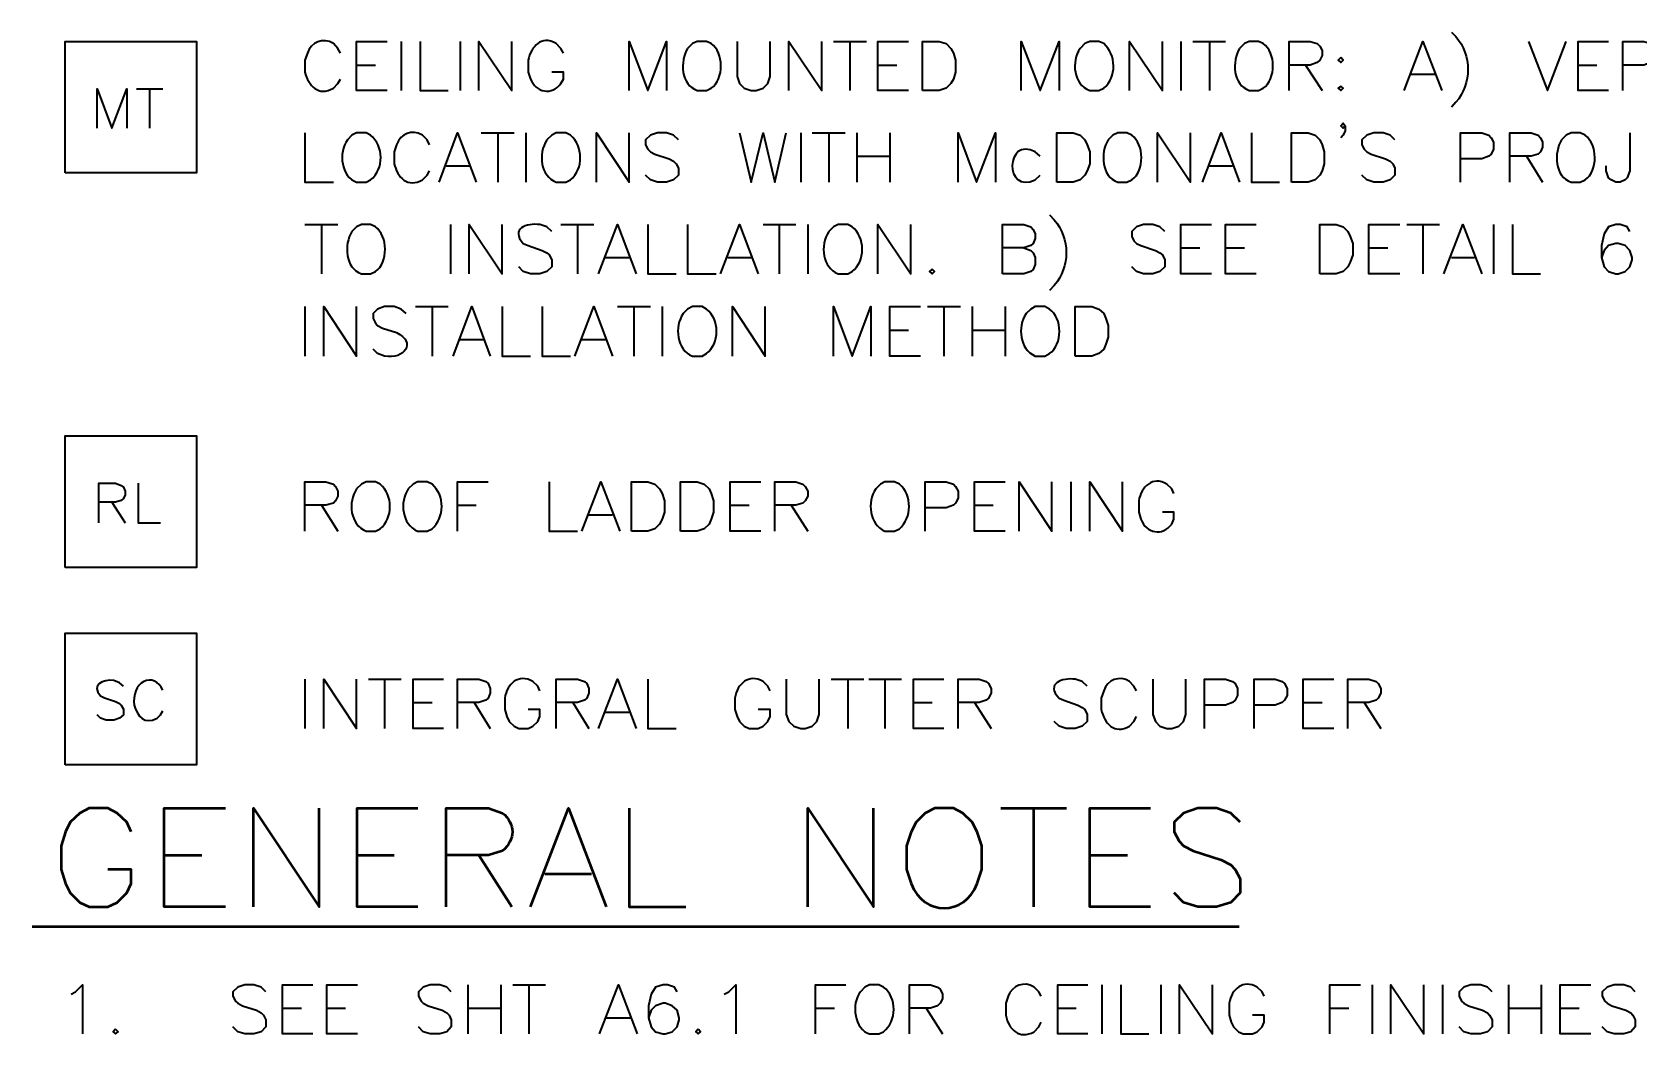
# Model space of a CAD drawing. Header units: inches. Extents: x 5 to 516, y -193 to 129.
# Drawn here: x 458.85 to 475.13, y 37.62 to 47.83 of the extents above; entities that cross this region are included whole.
import ezdxf

# ---------------------------------------------------------------- set-up
doc = ezdxf.new("R2010")
doc.units = ezdxf.units.IN
doc.header["$MEASUREMENT"] = 0
doc.layers.add('PDF9_Geometry', color=7, linetype='Continuous')

msp = doc.modelspace()

# ---------------------------------------------------------------- linework, layer by layer
at = {"layer": 'PDF9_Geometry', "lineweight": 35}
for points in [[(459.1783978, 46.4050026), (459.1783978, 47.7383359), (460.5117311, 47.7383359), (460.5117311, 46.4050026)], [(467.8717341, 47.2405603), (467.8717341, 47.738338), (468.040623, 47.738338), (468.1117341, 47.7161158), (468.1561785, 47.6672269), (468.1828452, 47.618338), (468.2050674, 47.5472269), (468.2050674, 47.4272269), (468.1828452, 47.3561158), (468.1561785, 47.3116714), (468.1117341, 47.2627825), (468.040623, 47.2405603)], [(472.1117331, 47.5738936), (472.0850665, 47.5472269), (472.1117331, 47.5250047), (472.1339554, 47.5472269)], [(472.1117331, 47.2850029), (472.0850665, 47.2627807), (472.1117331, 47.2405585), (472.1339554, 47.2627807)], [(469.2317329, 46.3116686), (469.2317329, 46.8094463), (469.3961774, 46.8094463), (469.4672885, 46.7872241), (469.5161774, 46.7383352), (469.5383996, 46.6894463), (469.5650662, 46.6183352), (469.5650662, 46.4983352), (469.5383996, 46.4272241), (469.5161774, 46.3827797), (469.4672885, 46.3338908), (469.3961774, 46.3116686)], [(471.6095088, 46.3116686), (471.6095088, 46.8094463), (471.7783976, 46.8094463), (471.8495088, 46.7872241), (471.8983976, 46.7383352), (471.9206199, 46.6894463), (471.9428421, 46.6183352), (471.9428421, 46.4983352), (471.9206199, 46.4272241), (471.8983976, 46.3827797), (471.8495088, 46.3338908), (471.7783976, 46.3116686)], [(471.8983995, 45.3827768), (471.8983995, 45.8805546), (472.0628439, 45.8805546), (472.133955, 45.8583324), (472.1828439, 45.8094435), (472.2050661, 45.7605546), (472.2317328, 45.6894435), (472.2317328, 45.5738879), (472.2050661, 45.4983324), (472.1828439, 45.4538879), (472.133955, 45.404999), (472.0628439, 45.3827768)], [(467.9695101, 45.4272285), (467.9428435, 45.4050063), (467.9695101, 45.3827841), (467.9917324, 45.4050063)], [(469.4183988, 44.5472282), (469.4183988, 45.0494504), (469.5872877, 45.0494504), (469.6583988, 45.0227837), (469.7072876, 44.9783393), (469.7295099, 44.9294504), (469.7517321, 44.8583393), (469.7517321, 44.7383393), (469.7295099, 44.6672282), (469.7072876, 44.6183393), (469.6583988, 44.5738949), (469.5872877, 44.5472282)], [(459.1783978, 42.4050028), (459.1783978, 43.7383361), (460.5117311, 43.7383361), (460.5117311, 42.4050028)], [(464.9206212, 42.7738903), (464.9206212, 43.271668), (465.0850656, 43.271668), (465.1561767, 43.2494458), (465.2050656, 43.2005569), (465.2317322, 43.1561125), (465.2539545, 43.0805569), (465.2539545, 42.9650014), (465.2317322, 42.8938902), (465.2050656, 42.8450014), (465.1561767, 42.7961125), (465.0850656, 42.7738903)], [(465.418399, 42.7738903), (465.418399, 43.271668), (465.5872879, 43.271668), (465.658399, 43.2494458), (465.7072879, 43.2005569), (465.7295101, 43.1561125), (465.7517323, 43.0805569), (465.7517323, 42.9650014), (465.7295101, 42.8938902), (465.7072879, 42.8450014), (465.658399, 42.7961125), (465.5872879, 42.7738903)], [(459.1783978, 40.4050029), (459.1783978, 41.7383362), (460.5117311, 41.7383362), (460.5117311, 40.4050029)], [(459.6895107, 37.7250036), (459.6672885, 37.698337), (459.6895107, 37.6761147), (459.7161774, 37.698337)], [(465.5961763, 37.7250036), (465.5739541, 37.698337), (465.5961763, 37.6761147), (465.6183985, 37.698337)]]:
    msp.add_lwpolyline(points, close=True, dxfattribs=at)
for points in [[(462.4450661, 47.2405603), (462.133955, 47.2405603), (462.133955, 47.738338), (462.4450661, 47.738338)], [(462.5872879, 47.7383359), (462.5872879, 47.2405581)], [(462.7784003, 47.7383359), (462.7784003, 47.2405581), (463.0628447, 47.2405581)], [(463.1828441, 47.7383359), (463.1828441, 47.2405581)], [(463.3739542, 47.2405603), (463.3739542, 47.738338), (463.7072875, 47.2405603), (463.7072875, 47.738338)], [(464.8983998, 47.2405603), (464.8983998, 47.738338), (465.0850665, 47.2405603), (465.2761776, 47.738338), (465.2761776, 47.2405603)], [(465.72951, 47.7161137), (465.6806211, 47.7383359), (465.5872878, 47.7383359), (465.5383989, 47.7161137), (465.48951, 47.6672248)], [(465.9917338, 47.7383359), (465.9917338, 47.3827803), (466.0139561, 47.3116692), (466.0628449, 47.2627803), (466.133956, 47.2405581), (466.1828449, 47.2405581), (466.253956, 47.2627803), (466.3028449, 47.3116692), (466.3250671, 47.3827803), (466.3250671, 47.7383359)], [(466.5161773, 47.2405603), (466.5161773, 47.738338), (466.8495106, 47.2405603), (466.8495106, 47.738338)], [(466.9695102, 47.7383359), (467.3028435, 47.7383359)], [(467.1339547, 47.7383359), (467.1339547, 47.2405581)], [(467.72951, 47.2405603), (467.4183989, 47.2405603), (467.4183989, 47.738338), (467.72951, 47.738338)], [(468.871734, 47.2405603), (468.871734, 47.738338), (469.0628451, 47.2405603), (469.2539562, 47.738338), (469.2539562, 47.2405603)], [(469.7072885, 47.7161137), (469.6583996, 47.7383359), (469.5650662, 47.7383359), (469.5161774, 47.7161137), (469.4672885, 47.6672248)], [(469.96951, 47.2405603), (469.96951, 47.738338), (470.3028434, 47.2405603), (470.3028434, 47.738338)], [(470.4895092, 47.7383359), (470.4895092, 47.2405581)], [(470.6095088, 47.7383359), (470.9428421, 47.7383359)], [(470.7783999, 47.7383359), (470.7783999, 47.2405581)], [(471.3250659, 47.7161137), (471.276177, 47.7383359), (471.1828437, 47.7383359), (471.1339548, 47.7161137), (471.0850659, 47.6672248)], [(471.5872875, 47.2405603), (471.5872875, 47.738338), (471.8006208, 47.738338), (471.8717319, 47.7161158), (471.8983985, 47.6894492), (471.9206208, 47.6450047), (471.9206208, 47.5961158), (471.8983985, 47.5472269), (471.8717319, 47.5250047), (471.8006208, 47.4983381), (471.5872875, 47.4983381)], [(472.7517319, 47.2405603), (472.942843, 47.738338), (473.1339541, 47.2405603)], [(473.2317327, 47.8316699), (473.2761772, 47.7872255)], [(474.0139547, 47.7383359), (474.2050658, 47.2405581), (474.3961769, 47.7383359)], [(474.8228435, 47.2405603), (474.5161768, 47.2405603), (474.5161768, 47.738338), (474.8228435, 47.738338)], [(474.9695098, 47.2405603), (474.9695098, 47.738338), (475.1828431, 47.738338), (475.2539542, 47.7161158), (475.2761764, 47.6894492), (475.3028431, 47.6450047), (475.3028431, 47.5961158), (475.2761764, 47.5472269), (475.2539542, 47.5250047), (475.1828431, 47.4983381), (474.9695098, 47.4983381)], [(461.6361772, 47.6183362), (461.6095105, 47.5472251), (461.6095105, 47.4272251)], [(461.9695105, 47.6183362), (461.9428438, 47.6672251), (461.8983994, 47.716114)], [(464.2317332, 47.6183362), (464.2050665, 47.6672251), (464.1561777, 47.716114)], [(462.133955, 47.4983366), (462.3250661, 47.4983366)], [(463.8717332, 47.5472251), (463.8717332, 47.4272251), (463.8983999, 47.356114)], [(464.2050665, 47.3116696), (464.2317332, 47.356114), (464.2317332, 47.4272251), (464.1117332, 47.4272251)], [(467.4183989, 47.4983366), (467.60951, 47.4983366)], [(471.751732, 47.4983366), (471.9206209, 47.2405588)], [(472.8228424, 47.4050026), (473.0628424, 47.4050026)], [(474.5161768, 47.4983366), (474.7072879, 47.4983366)], [(459.5028426, 46.8583356), (459.5028426, 47.2583355), (459.6539537, 46.8583356), (459.8050648, 47.2583355), (459.8050648, 46.8583356)], [(459.9028444, 47.2583373), (460.169511, 47.2583373)], [(460.0361768, 47.2583373), (460.0361768, 46.8583374)], [(461.8983994, 47.2627807), (461.9428438, 47.3116696), (461.9695105, 47.356114)], [(465.5872878, 47.2405581), (465.6806211, 47.2405581), (465.72951, 47.2627803)], [(469.5650662, 47.2405581), (469.6583996, 47.2405581), (469.7072885, 47.2627803)], [(471.1828437, 47.2405581), (471.276177, 47.2405581), (471.3250659, 47.2627803)], [(473.2761772, 47.1205589), (473.2317327, 47.07167)], [(472.1561758, 46.8805614), (472.1339535, 46.8583392), (472.1117313, 46.8805614), (472.1339535, 46.9072281), (472.1561758, 46.8805614), (472.1561758, 46.8316725), (472.1339535, 46.7872281), (472.1117313, 46.7605614)], [(461.6095093, 46.8094441), (461.6095093, 46.3116664), (461.8983982, 46.3116664)], [(462.2761772, 46.7872219), (462.2317328, 46.8094441), (462.133955, 46.8094441), (462.0850661, 46.7872219), (462.0406217, 46.738333)], [(462.8717344, 46.6894445), (462.8495121, 46.7383334), (462.8006233, 46.7872223)], [(462.9695104, 46.3116686), (463.1561771, 46.8094463), (463.3472882, 46.3116686)], [(463.3961755, 46.8094441), (463.7295088, 46.8094441)], [(463.5650666, 46.8094441), (463.5650666, 46.3116664)], [(463.8495107, 46.8094441), (463.8495107, 46.3116664)], [(464.3028429, 46.7872219), (464.253954, 46.8094441), (464.1561762, 46.8094441), (464.1117318, 46.7872219), (464.0628429, 46.738333)], [(464.5650665, 46.3116686), (464.5650665, 46.8094463), (464.8983998, 46.3116686), (464.8983998, 46.8094463)], [(465.3961754, 46.7383359), (465.3472865, 46.7872248), (465.2761754, 46.809447), (465.1828421, 46.809447), (465.111731, 46.7872248), (465.0628421, 46.7383359), (465.0628421, 46.689447), (465.0850643, 46.6450026), (465.111731, 46.6183359), (465.1561754, 46.5961137), (465.3028421, 46.5472248), (465.3472865, 46.5250026), (465.3739532, 46.4983359), (465.3961754, 46.4538915), (465.3961754, 46.3827804), (465.3472865, 46.3338915), (465.2761754, 46.3116693), (465.1828421, 46.3116693), (465.111731, 46.3338915), (465.0628421, 46.3827804)], [(466.0139551, 46.8094441), (466.1339551, 46.3116664), (466.2539551, 46.8094441), (466.3739551, 46.3116664), (466.4895107, 46.8094441)], [(466.6361769, 46.8094441), (466.6361769, 46.3116664)], [(466.7517323, 46.8094441), (467.0850656, 46.8094441)], [(466.920621, 46.8094441), (466.920621, 46.3116664)], [(467.2050675, 46.8094441), (467.2050675, 46.3116664)], [(467.5384008, 46.8094441), (467.5384008, 46.3116664)], [(468.231733, 46.3116686), (468.231733, 46.8094463), (468.4183996, 46.3116686), (468.6095107, 46.8094463), (468.6095107, 46.3116686)], [(469.9917326, 46.7872219), (469.9428437, 46.8094441), (469.8495104, 46.8094441), (469.8006215, 46.7872219), (469.7517326, 46.738333)], [(470.2539542, 46.3116686), (470.2539542, 46.8094463), (470.5872875, 46.3116686), (470.5872875, 46.8094463)], [(470.7072871, 46.3116686), (470.8983982, 46.8094463), (471.0850649, 46.3116686)], [(471.2050672, 46.8094441), (471.2050672, 46.3116664), (471.4895117, 46.3116664)], [(472.6584001, 46.7383359), (472.6095112, 46.7872248), (472.5384001, 46.809447), (472.4450668, 46.809447), (472.3739557, 46.7872248), (472.3250668, 46.7383359), (472.3250668, 46.689447), (472.347289, 46.6450026), (472.3739557, 46.6183359), (472.4184001, 46.5961137), (472.5650668, 46.5472248), (472.6095112, 46.5250026), (472.6361779, 46.4983359), (472.6584001, 46.4538915), (472.6584001, 46.3827804), (472.6095112, 46.3338915), (472.5384001, 46.3116693), (472.4450668, 46.3116693), (472.3739557, 46.3338915), (472.3250668, 46.3827804)], [(473.3250668, 46.3116686), (473.3250668, 46.8094463), (473.5384001, 46.8094463), (473.6095112, 46.7872241), (473.6361779, 46.7605574), (473.6584001, 46.716113), (473.6584001, 46.6450019), (473.6361779, 46.596113), (473.6095112, 46.5738908), (473.5384001, 46.5472241), (473.3250668, 46.5472241)], [(473.8228423, 46.3116686), (473.8228423, 46.8094463), (474.0406201, 46.8094463), (474.1117312, 46.7872241), (474.1339534, 46.7605574), (474.1561757, 46.716113), (474.1561757, 46.6672241), (474.1339534, 46.6183352), (474.1117312, 46.596113), (474.0406201, 46.5738908), (473.8228423, 46.5738908)], [(474.5872886, 46.7872219), (474.5383997, 46.8094441), (474.4450663, 46.8094441), (474.3961775, 46.7872219), (474.3472886, 46.738333)], [(475.0406202, 46.8094441), (475.0406202, 46.4272219), (475.0139536, 46.3561108), (474.9917313, 46.3338886), (474.9428425, 46.3116664), (474.898398, 46.3116664), (474.8495091, 46.3338886), (474.8228425, 46.3561108), (474.8006202, 46.4272219), (474.8006202, 46.4761108)], [(462.5384011, 46.6894445), (462.5161788, 46.6183334), (462.5161788, 46.4983334)], [(469.0628419, 46.5738937), (469.013953, 46.6183381)], [(462.8006233, 46.333889), (462.8495121, 46.3827779), (462.8717344, 46.4272223)], [(463.0406209, 46.4761108), (463.2761764, 46.4761108)], [(467.2050675, 46.5738937), (467.5384008, 46.5738937)], [(470.7783999, 46.4761108), (471.0139554, 46.4761108)], [(473.9917334, 46.5738937), (474.1561778, 46.3116715)], [(462.133955, 46.3116664), (462.2317328, 46.3116664), (462.2761772, 46.3338886)], [(464.1561762, 46.3116664), (464.253954, 46.3116664), (464.3028429, 46.3338886)], [(469.013953, 46.3338937), (469.0628419, 46.3827826)], [(469.8495104, 46.3116664), (469.9428437, 46.3116664), (469.9917326, 46.3338886)], [(474.4450663, 46.3116664), (474.5383997, 46.3116664), (474.5872886, 46.3338886)], [(461.6095093, 45.8805615), (461.9428426, 45.8805615)], [(461.7784004, 45.8805615), (461.7784004, 45.3827837)], [(462.3250664, 45.8583392), (462.2761775, 45.8805615), (462.1828442, 45.8805615), (462.1339553, 45.8583392), (462.0850664, 45.8094503)], [(463.0850658, 45.8805615), (463.0850658, 45.3827837)], [(463.2761759, 45.3827768), (463.2761759, 45.8805546), (463.6095092, 45.3827768), (463.6095092, 45.8805546)], [(464.1117336, 45.8094442), (464.0628447, 45.8583331), (463.9917336, 45.8805553)], [(464.2050676, 45.8805615), (464.5384009, 45.8805615)], [(464.3739542, 45.8805615), (464.3739542, 45.3827837)], [(464.5872878, 45.3827768), (464.7783989, 45.8805546), (464.96951, 45.3827768)], [(465.0850657, 45.8805615), (465.0850657, 45.3827837), (465.3739546, 45.3827837)], [(465.4895095, 45.8805615), (465.4895095, 45.3827837), (465.7783983, 45.3827837)], [(465.8228428, 45.3827768), (466.0139539, 45.8805546), (466.205065, 45.3827768)], [(466.2539544, 45.8805615), (466.5872877, 45.8805615)], [(466.4183989, 45.8805615), (466.4183989, 45.3827837)], [(466.7072874, 45.8805615), (466.7072874, 45.3827837)], [(467.1561773, 45.8583392), (467.1117329, 45.8805615), (467.0139551, 45.8805615), (466.9695107, 45.8583392), (466.9206218, 45.8094503)], [(467.4183989, 45.3827768), (467.4183989, 45.8805546), (467.7517322, 45.3827768), (467.7517322, 45.8805546)], [(468.6806217, 45.3827768), (468.6806217, 45.8805546), (468.8983994, 45.8805546), (468.9695105, 45.8583324), (468.9917328, 45.8316657), (469.013955, 45.7872213), (469.013955, 45.7383324), (468.9917328, 45.6894435), (468.9695105, 45.6672213), (468.8983994, 45.644999), (468.6806217, 45.644999)], [(470.3250669, 45.8094442), (470.276178, 45.8583331), (470.2050669, 45.8805553), (470.1117336, 45.8805553), (470.0406225, 45.8583331), (469.9917336, 45.8094442), (469.9917336, 45.7605553), (470.0139558, 45.7161109), (470.0406225, 45.6894442), (470.0850669, 45.667222), (470.2317336, 45.6183331), (470.276178, 45.5961109), (470.3028447, 45.5738887), (470.3250669, 45.5249998), (470.3250669, 45.4538887), (470.276178, 45.4049998), (470.2050669, 45.3827776), (470.1117336, 45.3827776), (470.0406225, 45.4049998), (469.9917336, 45.4538887)], [(470.8006203, 45.3827768), (470.4895092, 45.3827768), (470.4895092, 45.8805546), (470.8006203, 45.8805546)], [(471.2539532, 45.3827768), (470.9428421, 45.3827768), (470.9428421, 45.8805546), (471.2539532, 45.8805546)], [(472.7072861, 45.3827768), (472.396175, 45.3827768), (472.396175, 45.8805546), (472.7072861, 45.8805546)], [(472.7783998, 45.8805615), (473.1117331, 45.8805615)], [(472.942842, 45.8805615), (472.942842, 45.3827837)], [(473.1561757, 45.3827768), (473.3472868, 45.8805546), (473.5383979, 45.3827768)], [(473.6584001, 45.8805615), (473.6584001, 45.3827837)], [(473.8495102, 45.8805615), (473.8495102, 45.3827837), (474.1339546, 45.3827837)], [(475.0406202, 45.8094442), (475.0139536, 45.8583331), (474.9428425, 45.8805553), (474.898398, 45.8805553), (474.8228425, 45.8583331), (474.778398, 45.787222), (474.7517314, 45.667222), (474.7517314, 45.547222), (474.778398, 45.4538887), (474.8228425, 45.4049998), (474.898398, 45.3827776), (474.9206202, 45.3827776), (474.9917313, 45.4049998), (475.0406202, 45.4538887), (475.0628425, 45.5249998), (475.0628425, 45.547222), (475.0406202, 45.6183331), (474.9917313, 45.667222), (474.9206202, 45.6894442), (474.898398, 45.6894442), (474.8228425, 45.667222), (474.778398, 45.6183331), (474.7517314, 45.547222)], [(463.8228447, 45.6894442), (463.8717336, 45.667222), (464.0139558, 45.6183331), (464.0628447, 45.5961109), (464.0850669, 45.5738887), (464.1117336, 45.5249998), (464.1117336, 45.4538887), (464.0628447, 45.4049998), (463.9917336, 45.3827776), (463.8984003, 45.3827776), (463.8228447, 45.4049998), (463.7784003, 45.4538887)], [(468.8983996, 45.6450019), (468.9695107, 45.6183353), (468.9917329, 45.596113), (469.0139552, 45.5472242), (469.0139552, 45.4761131), (468.9917329, 45.4272242), (468.9695107, 45.4050019), (468.8983996, 45.3827797), (468.6806219, 45.3827797)], [(470.4895092, 45.6450019), (470.6806203, 45.6450019)], [(470.9428421, 45.6450019), (471.1339532, 45.6450019)], [(472.396175, 45.6450019), (472.5872861, 45.6450019)], [(464.6584006, 45.5472281), (464.8984006, 45.5472281)], [(465.8983998, 45.5472281), (466.1339553, 45.5472281)], [(473.2317327, 45.5472281), (473.4672883, 45.5472281)], [(462.1828442, 45.3827837), (462.2761775, 45.3827837), (462.3250664, 45.4050059)], [(467.0139551, 45.3827837), (467.1117329, 45.3827837), (467.1561773, 45.4050059)], [(461.6095093, 45.0494435), (461.6095093, 44.5472213)], [(461.8006217, 44.5472282), (461.8006217, 45.0494504), (462.133955, 44.5472282), (462.133955, 45.0494504)], [(462.6361771, 44.9783353), (462.5872882, 45.0227797), (462.5161771, 45.0494464), (462.4183993, 45.0494464), (462.3472882, 45.0227797), (462.3028438, 44.9783353), (462.3028438, 44.9294464), (462.325066, 44.8805575), (462.3472882, 44.8583353), (462.3961771, 44.8316686), (462.5383993, 44.7872242)], [(462.7295089, 45.0494435), (463.0628422, 45.0494435)], [(462.8983999, 45.0494435), (462.8983999, 44.5472213)], [(463.1117336, 44.5472282), (463.3028447, 45.0494504), (463.4895114, 44.5472282)], [(463.6095092, 45.0494435), (463.6095092, 44.5472213), (463.8983981, 44.5472213)], [(464.0139553, 45.0494435), (464.0139553, 44.5472213), (464.3028441, 44.5472213)], [(464.3472886, 44.5472282), (464.5383997, 45.0494504), (464.7295108, 44.5472282)], [(464.7784002, 45.0494435), (465.1117335, 45.0494435)], [(464.9428425, 45.0494435), (464.9428425, 44.5472213)], [(465.2317332, 45.0494435), (465.2317332, 44.5472213)], [(465.6806231, 45.0227768), (465.6361787, 45.0494435), (465.5384009, 45.0494435), (465.489512, 45.0227768), (465.4450676, 44.9783324)], [(465.9428424, 44.5472282), (465.9428424, 45.0494504), (466.2761757, 44.5472282), (466.2761757, 45.0494504)], [(466.9695102, 44.5472282), (466.9695102, 45.0494504), (467.1561769, 44.5472282), (467.347288, 45.0494504), (467.347288, 44.5472282)], [(467.8495119, 44.5472282), (467.5384008, 44.5472282), (467.5384008, 45.0494504), (467.8495119, 45.0494504)], [(467.920621, 45.0494435), (468.2539543, 45.0494435)], [(468.0850655, 45.0494435), (468.0850655, 44.5472213)], [(468.3739539, 45.0494435), (468.3739539, 44.5472213)], [(468.7072872, 45.0494435), (468.7072872, 44.5472213)], [(469.1561772, 45.0227768), (469.1117328, 45.0494435), (469.013955, 45.0494435), (468.9695105, 45.0227768), (468.9206217, 44.9783324)], [(467.5384008, 44.8094443), (467.7295119, 44.8094443)], [(468.3739539, 44.8094443), (468.7072872, 44.8094443)], [(463.1828441, 44.7161102), (463.4183996, 44.7161102)], [(464.418399, 44.7161102), (464.658399, 44.7161102)], [(462.4183993, 44.5472242), (462.3472882, 44.5738909), (462.3028438, 44.6183353)], [(465.5384009, 44.5472213), (465.6361787, 44.5472213), (465.6806231, 44.573888)], [(469.013955, 44.5472213), (469.1117328, 44.5472213), (469.1561772, 44.573888)], [(459.5206196, 42.8583358), (459.5206196, 43.2583358), (459.6895085, 43.2583358), (459.7472863, 43.2361135), (459.7695085, 43.2183358), (459.7872863, 43.1783358), (459.7872863, 43.1427802), (459.7695085, 43.1027802), (459.7472863, 43.0850024), (459.6895085, 43.0672247), (459.5206196, 43.0672247)], [(459.9206214, 43.2583376), (459.9206214, 42.8583376), (460.1472881, 42.8583376)], [(461.6095093, 42.7738903), (461.6095093, 43.271668), (461.8228426, 43.271668), (461.8983982, 43.2494458), (461.9206204, 43.2272236), (461.9428426, 43.1783347), (461.9428426, 43.1294458), (461.9206204, 43.0805569), (461.8983982, 43.0583347), (461.8228426, 43.0361125), (461.6095093, 43.0361125)], [(462.3739555, 43.2494436), (462.3250666, 43.2716658), (462.2317333, 43.2716658), (462.1828444, 43.2494436), (462.1339555, 43.2005547)], [(462.8983991, 43.2494436), (462.8495102, 43.2716658), (462.7517325, 43.2716658), (462.707288, 43.2494436), (462.6583991, 43.2005547)], [(463.1561763, 42.7738903), (463.1561763, 43.271668), (463.4672874, 43.271668)], [(464.0850657, 43.2716658), (464.0850657, 42.7738881), (464.3739546, 42.7738881)], [(464.418399, 42.7738903), (464.6095101, 43.271668), (464.8006213, 42.7738903)], [(466.2317322, 42.7738903), (465.9206211, 42.7738903), (465.9206211, 43.271668), (466.2317322, 43.271668)], [(466.373954, 42.7738903), (466.373954, 43.271668), (466.5872874, 43.271668), (466.6583985, 43.2494458), (466.6806207, 43.2272236), (466.7072874, 43.1783347), (466.7072874, 43.1294458), (466.6806207, 43.0805569), (466.6583985, 43.0583347), (466.5872874, 43.0361125), (466.373954, 43.0361125)], [(467.636176, 43.2494436), (467.5872871, 43.2716658), (467.4895094, 43.2716658), (467.4450649, 43.2494436), (467.396176, 43.2005547)], [(467.8983997, 42.7738903), (467.8983997, 43.271668), (468.111733, 43.271668), (468.1828441, 43.2494458), (468.2050663, 43.2272236), (468.231733, 43.1783347), (468.231733, 43.1072236), (468.2050663, 43.0583347), (468.1828441, 43.0361125), (468.111733, 43.0094458), (467.8983997, 43.0094458)], [(468.7072863, 42.7738903), (468.3961753, 42.7738903), (468.3961753, 43.271668), (468.7072863, 43.271668)], [(468.8495105, 42.7738903), (468.8495105, 43.271668), (469.1828438, 42.7738903), (469.1828438, 43.271668)], [(469.3739539, 43.2716658), (469.3739539, 42.7738881)], [(469.5650662, 42.7738903), (469.5650662, 43.271668), (469.8983996, 42.7738903), (469.8983996, 43.271668)], [(470.4183987, 43.156115), (470.3961765, 43.2005594), (470.3472876, 43.2494483)], [(459.6539566, 43.0672207), (459.7872899, 42.8583318)], [(461.7784004, 43.0361154), (461.9428448, 42.7738931)], [(463.1561763, 43.0361154), (463.3472874, 43.0361154)], [(465.9206211, 43.0361154), (466.1117322, 43.0361154)], [(466.5384008, 43.0361154), (466.7072897, 42.7738931)], [(468.3961753, 43.0361154), (468.5872864, 43.0361154)], [(470.0628432, 43.0805594), (470.0628432, 42.9650039), (470.0850654, 42.8938928)], [(464.4895095, 42.9383325), (464.7295095, 42.9383325)], [(470.3961765, 42.8450039), (470.4183987, 42.8938928), (470.4183987, 42.9650039), (470.3028432, 42.9650039)], [(462.2317333, 42.7738881), (462.3250666, 42.7738881), (462.3739555, 42.7961103)], [(462.7517325, 42.7738881), (462.8495102, 42.7738881), (462.8983991, 42.7961103)], [(467.4895094, 42.7738881), (467.5872871, 42.7738881), (467.636176, 42.7961103)], [(459.769512, 41.2005577), (459.729512, 41.2361133), (459.6717342, 41.2583355)], [(461.6095093, 41.2716659), (461.6095093, 40.7738882)], [(461.8006217, 40.7738904), (461.8006217, 41.2716681), (462.133955, 40.7738904), (462.133955, 41.2716681)], [(462.2539546, 41.2716659), (462.5872879, 41.2716659)], [(462.4183992, 41.2716659), (462.4183992, 40.7738882)], [(463.0139542, 40.7738904), (462.7072876, 40.7738904), (462.7072876, 41.2716681), (463.0139542, 41.2716681)], [(463.1561763, 40.7738904), (463.1561763, 41.2716681), (463.373954, 41.2716681), (463.4450651, 41.2494459), (463.4672874, 41.2272237), (463.4895096, 41.1783348), (463.4895096, 41.1294459), (463.4672874, 41.080557), (463.4450651, 41.0583348), (463.373954, 41.0361126), (463.1561763, 41.0361126)], [(463.9917339, 41.1561151), (463.9695117, 41.2005595), (463.9206228, 41.2494484)], [(464.1561762, 40.7738904), (464.1561762, 41.2716681), (464.373954, 41.2716681), (464.4450651, 41.2494459), (464.4672873, 41.2272237), (464.4895095, 41.1783348), (464.4895095, 41.1294459), (464.4672873, 41.080557), (464.4450651, 41.0583348), (464.373954, 41.0361126), (464.1561762, 41.0361126)], [(464.5872878, 40.7738904), (464.7783989, 41.2716681), (464.96951, 40.7738904)], [(465.0850657, 41.2716659), (465.0850657, 40.7738882), (465.3739546, 40.7738882)], [(466.3250671, 41.1561151), (466.3028449, 41.2005595), (466.253956, 41.2494484)], [(466.4895094, 41.2716659), (466.4895094, 40.9161104), (466.5161761, 40.8449993), (466.565065, 40.7961104), (466.6361761, 40.7738882), (466.6806205, 40.7738882), (466.7517316, 40.7961104), (466.8006205, 40.8449993), (466.8228427, 40.9161104), (466.8228427, 41.2716659)], [(466.9428424, 41.2716659), (467.2761757, 41.2716659)], [(467.1117334, 41.2716659), (467.1117334, 40.7738882)], [(467.3250671, 41.2716659), (467.6584004, 41.2716659)], [(467.4895094, 41.2716659), (467.4895094, 40.7738882)], [(468.0850667, 40.7738904), (467.7784, 40.7738904), (467.7784, 41.2716681), (468.0850667, 41.2716681)], [(468.231733, 40.7738904), (468.231733, 41.2716681), (468.4450663, 41.2716681), (468.5161774, 41.2494459), (468.5383996, 41.2272237), (468.5650663, 41.1783348), (468.5650663, 41.1294459), (468.5383996, 41.080557), (468.5161774, 41.0583348), (468.4450663, 41.0361126), (468.231733, 41.0361126)], [(469.5384007, 41.2005577), (469.4895118, 41.2494466), (469.4184007, 41.2716688)], [(470.0406205, 41.1561151), (470.0139538, 41.2005595), (469.9695094, 41.2494484)], [(470.2050673, 41.2716659), (470.2050673, 40.9161104), (470.231734, 40.8449993), (470.2761784, 40.7961104), (470.3472895, 40.7738882), (470.3961784, 40.7738882), (470.4672895, 40.7961104), (470.5161784, 40.8449993), (470.5384006, 40.9161104), (470.5384006, 41.2716659)], [(470.7295085, 40.7738904), (470.7295085, 41.2716681), (470.9428418, 41.2716681), (471.0139529, 41.2494459), (471.0406196, 41.2272237), (471.0628418, 41.1783348), (471.0628418, 41.1072237), (471.0406196, 41.0583348), (471.0139529, 41.0361126), (470.9428418, 41.0094459), (470.7295085, 41.0094459)], [(471.2317328, 40.7738904), (471.2317328, 41.2716681), (471.4450661, 41.2716681), (471.5161773, 41.2494459), (471.5383995, 41.2272237), (471.5650661, 41.1783348), (471.5650661, 41.1072237), (471.5383995, 41.0583348), (471.5161773, 41.0361126), (471.4450661, 41.0094459), (471.2317328, 41.0094459)], [(472.0406195, 40.7738904), (471.7295084, 40.7738904), (471.7295084, 41.2716681), (472.0406195, 41.2716681)], [(472.1828436, 40.7738904), (472.1828436, 41.2716681), (472.3961769, 41.2716681), (472.467288, 41.2494459), (472.4895103, 41.2272237), (472.5161769, 41.1783348), (472.5161769, 41.1294459), (472.4895103, 41.080557), (472.467288, 41.0583348), (472.3961769, 41.0361126), (472.1828436, 41.0361126)], [(459.5384009, 41.10278), (459.5784009, 41.0850022), (459.689512, 41.0450022), (459.729512, 41.0272244), (459.7472897, 41.0094466), (459.769512, 40.9694466), (459.769512, 40.9116689), (459.729512, 40.8761133), (459.6717342, 40.8583355), (459.5961786, 40.8583355), (459.5384009, 40.8761133), (459.5028453, 40.9116689)], [(463.6361784, 41.0805595), (463.6361784, 40.965004), (463.6584006, 40.8938929), (463.6806228, 40.845004), (463.7295117, 40.7961151), (463.7784006, 40.7738929), (463.8717339, 40.7738929), (463.9206228, 40.7961151), (463.9695117, 40.845004), (463.9917339, 40.8938929), (463.9917339, 40.965004), (463.8717339, 40.965004)], [(465.9695116, 41.0805595), (465.9695116, 40.965004), (465.9917338, 40.8938929), (466.0139561, 40.845004), (466.0628449, 40.7961151), (466.1117338, 40.7738929), (466.2050672, 40.7738929), (466.253956, 40.7961151), (466.3028449, 40.845004), (466.3250671, 40.8938929), (466.3250671, 40.965004), (466.2050672, 40.965004)], [(469.2539562, 41.0805577), (469.3028451, 41.0583355), (469.4450673, 41.0094466), (469.4895118, 40.9872244), (469.5161784, 40.9650022), (469.5384007, 40.9161133), (469.5384007, 40.8450022), (469.4895118, 40.7961133), (469.4184007, 40.7738911), (469.3250673, 40.7738911), (469.2539562, 40.7961133), (469.2050674, 40.8450022)], [(469.7072872, 41.1561151), (469.6806205, 41.0805595), (469.6806205, 40.965004)], [(460.1117314, 40.8761104), (460.147287, 40.911666), (460.1695092, 40.951666)], [(462.7072876, 41.0361155), (462.8983987, 41.0361155)], [(463.3250673, 41.0361155), (463.4895117, 40.7738933)], [(464.3250673, 41.0361155), (464.4895117, 40.7738933)], [(464.6584006, 40.9383326), (464.8984006, 40.9383326)], [(467.7784, 41.0361155), (467.9695111, 41.0361155)], [(468.3961753, 41.0361155), (468.5650641, 40.7738933)], [(469.9695094, 40.7961151), (470.0139538, 40.845004), (470.0406205, 40.8938929)], [(471.7295084, 41.0361155), (471.9206195, 41.0361155)], [(472.3472881, 41.0361155), (472.516177, 40.7738933)], [(459.240622, 38.0805583), (459.2850665, 38.1027805), (459.3561776, 38.1738916), (459.3561776, 37.6761138)], [(461.2139563, 38.1027841), (461.1650674, 38.151673), (461.0939563, 38.1738952), (461.000623, 38.1738952), (460.9295119, 38.151673), (460.880623, 38.1027841), (460.880623, 38.0583397), (460.9072897, 38.0094508), (460.9295119, 37.9872286), (460.9784008, 37.9605619), (461.120623, 37.9161174), (461.1650674, 37.8894508), (461.1917341, 37.8672286), (461.2139563, 37.8183397), (461.2139563, 37.7472286), (461.1650674, 37.6983397), (461.0939563, 37.6761175), (461.000623, 37.6761175), (460.9295119, 37.6983397), (460.880623, 37.7472286)], [(461.6895095, 37.6761167), (461.3828428, 37.6761167), (461.3828428, 38.1738945), (461.6895095, 38.1738945)], [(462.1428426, 37.6761167), (461.8317315, 37.6761167), (461.8317315, 38.1738945), (462.1428426, 38.1738945)], [(463.0939566, 38.1027841), (463.0495121, 38.151673), (462.978401, 38.1738952), (462.8806233, 38.1738952), (462.8095121, 38.151673), (462.7606233, 38.1027841), (462.7606233, 38.0583397), (462.7872899, 38.0094508), (462.8095121, 37.9872286), (462.858401, 37.9605619), (463.0006232, 37.9161174), (463.0495121, 37.8894508), (463.0717344, 37.8672286), (463.0939566, 37.8183397), (463.0939566, 37.7472286), (463.0495121, 37.6983397), (462.978401, 37.6761175), (462.8806233, 37.6761175), (462.8095121, 37.6983397), (462.7606233, 37.7472286)], [(463.2628431, 38.1738923), (463.2628431, 37.6761146)], [(463.5961764, 38.1738923), (463.5961764, 37.6761146)], [(463.7161761, 38.1738923), (464.0495094, 38.1738923)], [(463.8806228, 38.1738923), (463.8806228, 37.6761146)], [(464.5961764, 37.6761167), (464.7872875, 38.1738945), (464.9783986, 37.6761167)], [(465.3828426, 38.1027841), (465.356176, 38.151673), (465.2850649, 38.1738952), (465.2406204, 38.1738952), (465.1650649, 38.151673), (465.1206204, 38.0805619), (465.0939538, 37.9605619), (465.0939538, 37.8405619), (465.1206204, 37.7472286), (465.1650649, 37.6983397), (465.2406204, 37.6761175), (465.2628426, 37.6761175), (465.3339537, 37.6983397), (465.3828426, 37.7472286), (465.4050648, 37.8183397), (465.4050648, 37.8405619), (465.3828426, 37.9161174), (465.3339537, 37.9605619), (465.2628426, 37.9872286), (465.2406204, 37.9872286), (465.1650649, 37.9605619), (465.1206204, 37.9161174), (465.0939538, 37.8405619)], [(465.8583992, 38.0805583), (465.907288, 38.1027805), (465.9783991, 38.1738916), (465.9783991, 37.6761138)], [(466.7872886, 37.6761167), (466.7872886, 38.1738945), (467.0939553, 38.1738945)], [(467.4761778, 38.1516701), (467.4272889, 38.1738923), (467.3339556, 38.1738923), (467.2850667, 38.1516701), (467.2406223, 38.1027812)], [(467.7383994, 37.6761167), (467.7383994, 38.1738945), (467.9517327, 38.1738945), (468.0228438, 38.1516723), (468.0495105, 38.12945), (468.0717327, 38.0805612), (468.0717327, 38.0316723), (468.0495105, 37.9872278), (468.0228438, 37.9605612), (467.9517327, 37.9383389), (467.7383994, 37.9383389)], [(469.0717327, 38.0583369), (469.0495104, 38.1027814), (469.0006216, 38.1516703)], [(469.5472881, 37.6761167), (469.2406215, 37.6761167), (469.2406215, 38.1738945), (469.5472881, 38.1738945)], [(469.6895101, 38.1738923), (469.6895101, 37.6761146)], [(469.8806225, 38.1738923), (469.8806225, 37.6761146), (470.1650669, 37.6761146)], [(470.285064, 38.1738923), (470.285064, 37.6761146)], [(470.4761764, 37.6761167), (470.4761764, 38.1738945), (470.8095097, 37.6761167), (470.8095097, 38.1738945)], [(471.3339554, 38.0583369), (471.3117332, 38.1027814), (471.2628443, 38.1516703)], [(472.000622, 37.6761167), (472.000622, 38.1738945), (472.3117331, 38.1738945)], [(472.4272894, 38.1738923), (472.4272894, 37.6761146)], [(472.6183972, 37.6761167), (472.6183972, 38.1738945), (472.9517306, 37.6761167), (472.9517306, 38.1738945)], [(473.1428429, 38.1738923), (473.1428429, 37.6761146)], [(473.645065, 38.1027841), (473.5961761, 38.151673), (473.525065, 38.1738952), (473.4272873, 38.1738952), (473.3561762, 38.151673), (473.3117317, 38.1027841), (473.3117317, 38.0583397), (473.3339539, 38.0094508), (473.3561762, 37.9872286), (473.405065, 37.9605619), (473.5472873, 37.9161174), (473.5961761, 37.8894508), (473.6183984, 37.8672286), (473.645065, 37.8183397), (473.645065, 37.7472286), (473.5961761, 37.6983397), (473.525065, 37.6761175), (473.4272873, 37.6761175), (473.3561762, 37.6983397), (473.3117317, 37.7472286)], [(473.8095096, 38.1738923), (473.8095096, 37.6761146)], [(474.1428429, 38.1738923), (474.1428429, 37.6761146)], [(474.6450663, 37.6761167), (474.3339552, 37.6761167), (474.3339552, 38.1738945), (474.6450663, 38.1738945)], [(475.0939559, 38.1027841), (475.0495115, 38.151673), (474.9784004, 38.1738952), (474.8806226, 38.1738952), (474.8095115, 38.151673), (474.7606226, 38.1027841), (474.7606226, 38.0583397), (474.7872893, 38.0094508), (474.8095115, 37.9872286), (474.8584004, 37.9605619), (475.0006226, 37.9161174), (475.0495115, 37.8894508), (475.0717337, 37.8672286), (475.0939559, 37.8183397), (475.0939559, 37.7472286), (475.0495115, 37.6983397), (474.9784004, 37.6761175), (474.8806226, 37.6761175), (474.8095115, 37.6983397), (474.7606226, 37.7472286)], [(468.7383994, 38.0583369), (468.7161771, 37.9872258), (468.7161771, 37.8672258)], [(470.9783999, 37.9872258), (470.9783999, 37.8672258), (471.0006221, 37.7961147), (471.0228443, 37.7472259), (471.0717332, 37.698337), (471.1206221, 37.6761147), (471.2139554, 37.6761147), (471.2628443, 37.698337), (471.3117332, 37.7472259), (471.3339554, 37.7961147), (471.3339554, 37.8672258), (471.2139554, 37.8672258)], [(461.3828428, 37.9383373), (461.5739539, 37.9383373)], [(461.8317315, 37.9383373), (462.0228426, 37.9383373)], [(463.2628431, 37.9383373), (463.5961764, 37.9383373)], [(464.6672891, 37.840559), (464.9072891, 37.840559)], [(466.7872886, 37.9383373), (466.9783997, 37.9383373)], [(467.9072882, 37.9383373), (468.0717326, 37.6761151)], [(469.0006216, 37.698337), (469.0495104, 37.7472259), (469.0717327, 37.7961147)], [(469.2406215, 37.9383373), (469.4272881, 37.9383373)], [(472.000622, 37.9383373), (472.1917331, 37.9383373)], [(473.8095096, 37.9383373), (474.1428429, 37.9383373)], [(474.3339552, 37.9383373), (474.5250663, 37.9383373)], [(467.3339556, 37.6761146), (467.4272889, 37.6761146), (467.4761778, 37.6983368)]]:
    msp.add_lwpolyline(points, dxfattribs=at)
msp.add_lwpolyline([(469.1561759, 45.9783352), (469.2050648, 45.9294464, -0.3694168111), (469.2050648, 45.2627797), (469.1561759, 45.2138908)], format="xyb", dxfattribs=at)
at = {"layer": 'PDF9_Geometry', "lineweight": 50}
for points in [[(459.8495132, 39.7250035), (459.8050688, 39.8227813), (459.707291, 39.9161146), (459.6139577, 39.9650035), (459.4228466, 39.9650035), (459.3295132, 39.9161146), (459.2317355, 39.8227813), (459.1828466, 39.7250035), (459.1384021, 39.5827813), (459.1384021, 39.3427813), (459.1828466, 39.2005591), (459.2317355, 39.1072258), (459.3295132, 39.009448), (459.4228466, 38.9650036), (459.6139577, 38.9650036), (459.707291, 39.009448), (459.8050688, 39.1072258), (459.8495132, 39.2005591), (459.8495132, 39.3427813), (459.6139577, 39.3427813)], [(460.8050687, 38.9650028), (460.1828465, 38.9650028), (460.1828465, 39.9650028), (460.8050687, 39.9650028)], [(461.0895102, 38.9650028), (461.0895102, 39.9650028), (461.7561768, 38.9650028), (461.7561768, 39.9650028)], [(462.756177, 38.9650028), (462.1383993, 38.9650028), (462.1383993, 39.9650028), (462.756177, 39.9650028)], [(463.0406209, 38.9650028), (463.0406209, 39.9650028), (463.471732, 39.9650028), (463.6139542, 39.9161139)], [(463.8983999, 38.9650028), (464.2806221, 39.9650028), (464.6628443, 38.9650028)], [(464.8983998, 39.9650073), (464.8983998, 38.9650074), (465.4717331, 38.9650074)], [(466.7072874, 38.9650028), (466.7072874, 39.9650028), (467.373954, 38.9650028), (467.373954, 39.9650028)], [(468.4228446, 39.2005629), (468.4717335, 39.3427851), (468.4717335, 39.5827851), (468.4228446, 39.7250073), (468.3739557, 39.8227851), (468.2806224, 39.9161184), (468.1828446, 39.9650073), (467.996178, 39.9650073), (467.8984002, 39.9161184), (467.8050669, 39.8227851), (467.756178, 39.7250073), (467.7072891, 39.5827851), (467.7072891, 39.3427851), (467.756178, 39.2005629)], [(468.6628446, 39.9650073), (469.3295112, 39.9650073)], [(468.9961779, 39.9650073), (468.9961779, 38.9650074)], [(470.182844, 38.9650028), (469.5650662, 38.9650028), (469.5650662, 39.9650028), (470.182844, 39.9650028)], [(471.0895096, 39.8227818), (470.9961763, 39.9161152), (470.8495096, 39.9650041), (470.662843, 39.9650041), (470.5161763, 39.9161152), (470.422843, 39.8227818), (470.422843, 39.7250041), (470.4717319, 39.6316707), (470.5161763, 39.5827818), (470.6139541, 39.533893), (470.8983985, 39.4405596), (470.9961763, 39.3916707), (471.0406207, 39.3427819), (471.0895096, 39.2494485), (471.0895096, 39.1072263), (470.9961763, 39.0094485), (470.8495096, 38.9650041), (470.662843, 38.9650041), (470.5161763, 39.0094485), (470.422843, 39.1072263)], [(460.1828465, 39.4894485), (460.5650687, 39.4894485)], [(462.1383993, 39.4894485), (462.516177, 39.4894485)], [(463.6139542, 39.5338917), (463.471732, 39.4894473), (463.0406209, 39.4894473)], [(463.3739542, 39.4894485), (463.7072875, 38.9650041)], [(469.5650662, 39.4894485), (469.9472884, 39.4894485)], [(464.0406208, 39.2983362), (464.5161764, 39.2983362)], [(458.8450645, 38.7650019), (471.0806188, 38.7650019)]]:
    msp.add_lwpolyline(points, dxfattribs=at)
at = {"layer": 'PDF9_Geometry', "lineweight": 35}
msp.add_ellipse((460.0346243, 41.0529777), major_axis=(-0.003789, 0.211208), ratio=0.7467931978, start_param=5.2334662176, end_param=8.0482108335, dxfattribs=at)
for points in [[(461.8983994, 47.716114), (461.7961031, 47.7818918), (461.6698068, 47.7315955), (461.6361772, 47.6183362)], [(464.1561777, 47.716114), (464.0070666, 47.805151), (463.9038814, 47.684114), (463.8717332, 47.5472251)], [(473.2761772, 47.7872255), (473.4386957, 47.5972255), (473.4415846, 47.3098181), (473.2761772, 47.1205589)], [(465.48951, 47.6672248), (465.4094359, 47.5389285), (465.4203248, 47.2933729), (465.5872878, 47.2405581)], [(465.72951, 47.2627803), (465.8617322, 47.3562618), (465.8581026, 47.6221877), (465.72951, 47.7161137)], [(469.4672885, 47.6672248), (469.3783996, 47.5331507), (469.3974366, 47.300484), (469.5650662, 47.2405581)], [(469.7072885, 47.2627803), (469.8416588, 47.3756692), (469.8365477, 47.6039655), (469.7072885, 47.7161137)], [(471.0850659, 47.6672248), (471.0049918, 47.5389285), (471.0158807, 47.2933729), (471.1828437, 47.2405581)], [(471.3250659, 47.2627803), (471.4572881, 47.3562618), (471.4536585, 47.6221877), (471.3250659, 47.7161137)], [(461.6095105, 47.4272251), (461.6443253, 47.2865585), (461.7481772, 47.1778177), (461.8983994, 47.2627807)], [(463.8983999, 47.356114), (463.9490666, 47.218114), (464.1163999, 47.1862622), (464.2050665, 47.3116696)], [(462.2761772, 46.3338886), (462.4155846, 46.444259), (462.4096587, 46.678333), (462.2761772, 46.7872219)], [(462.8006233, 46.7872223), (462.6904751, 46.8526297), (462.5839566, 46.8038149), (462.5384011, 46.6894445)], [(464.3028429, 46.3338886), (464.4372132, 46.4467775), (464.4321021, 46.6750738), (464.3028429, 46.7872219)], [(469.013953, 46.6183381), (468.7088419, 46.778264), (468.6967678, 46.1828566), (469.013953, 46.3338937)], [(469.9917326, 46.3338886), (470.1239548, 46.4273701), (470.1203252, 46.693296), (469.9917326, 46.7872219)], [(474.5872886, 46.3338886), (474.7195108, 46.4273701), (474.7158811, 46.693296), (474.5872886, 46.7872219)], [(462.0406217, 46.738333), (461.9461772, 46.6104812), (461.9768439, 46.3615923), (462.133955, 46.3116664)], [(464.0628429, 46.738333), (463.9693614, 46.5930738), (464.0002503, 46.3745553), (464.1561762, 46.3116664)], [(469.7517326, 46.738333), (469.6716586, 46.6100367), (469.6825475, 46.3644812), (469.8495104, 46.3116664)], [(474.3472886, 46.738333), (474.2672145, 46.6100367), (474.2781034, 46.3644812), (474.4450663, 46.3116664)], [(462.5161788, 46.4983334), (462.543364, 46.3592223), (462.6550677, 46.2493705), (462.8006233, 46.333889)], [(462.0850664, 45.8094503), (462.0055108, 45.6814504), (462.0159553, 45.4355985), (462.1828442, 45.3827837)], [(462.3250664, 45.4050059), (462.4564738, 45.498043), (462.453733, 45.7647096), (462.3250664, 45.8583392)], [(463.9917336, 45.8805553), (463.856178, 45.9003331), (463.6904743, 45.8358886), (463.8228447, 45.6894442)], [(466.9206218, 45.8094503), (466.8275847, 45.666117), (466.8587699, 45.4439689), (467.0139551, 45.3827837)], [(467.1561773, 45.4050059), (467.2945477, 45.5037467), (467.2917329, 45.7589318), (467.1561773, 45.8583392)], [(465.4450676, 44.9783324), (465.3520305, 44.8483324), (465.3778824, 44.6081102), (465.5384009, 44.5472213)], [(465.6806231, 44.573888), (465.8170675, 44.6741102), (465.8170675, 44.9225546), (465.6806231, 45.0227768)], [(468.9206217, 44.9783324), (468.8310661, 44.839888), (468.851955, 44.6199621), (469.013955, 44.5472213)], [(469.1561772, 44.573888), (469.2930661, 44.6606287), (469.292992, 44.9360361), (469.1561772, 45.0227768)], [(462.5383993, 44.7872242), (462.7457327, 44.6824835), (462.6175845, 44.5123353), (462.4183993, 44.5472242)], [(470.3472876, 43.2494483), (470.2061765, 43.3381891), (470.083658, 43.219152), (470.0628432, 43.0805594)], [(462.1339555, 43.2005547), (462.0430667, 43.0689992), (462.0672889, 42.8332214), (462.2317333, 42.7738881)], [(462.3739555, 42.7961103), (462.503437, 42.9070733), (462.5069185, 43.1385547), (462.3739555, 43.2494436)], [(462.6583991, 43.2005547), (462.5676584, 43.0685547), (462.5921029, 42.8395918), (462.7517325, 42.7738881)], [(462.8983991, 42.7961103), (463.0278806, 42.9070733), (463.0313621, 43.1385547), (462.8983991, 43.2494436)], [(467.396176, 43.2005547), (467.3054353, 43.0685547), (467.3298797, 42.8395918), (467.4895094, 42.7738881)], [(467.636176, 42.7961103), (467.7656575, 42.9070733), (467.769139, 43.1385547), (467.636176, 43.2494436)], [(470.0850654, 42.8938928), (470.1380284, 42.7507817), (470.3044728, 42.7181891), (470.3961765, 42.8450039)], [(459.6717342, 41.2583355), (459.5678083, 41.2747799), (459.4321046, 41.2155948), (459.5384009, 41.10278)], [(463.9206228, 41.2494484), (463.7775117, 41.3319669), (463.6568451, 41.2274484), (463.6361784, 41.0805595)], [(466.253956, 41.2494484), (466.1108449, 41.3319669), (465.9901783, 41.2274484), (465.9695116, 41.0805595)], [(469.4184007, 41.2716688), (469.2886229, 41.2898911), (469.1128451, 41.2275948), (469.2539562, 41.0805577)], [(469.9695094, 41.2494484), (469.8661761, 41.3147818), (469.7469909, 41.2661151), (469.7072872, 41.1561151)], [(459.8806203, 41.0094437), (459.9107685, 40.8921104), (459.9838055, 40.8106289), (460.1117314, 40.8761104)], [(469.6806205, 40.965004), (469.7163983, 40.8214484), (469.8142502, 40.7106336), (469.9695094, 40.7961151)], [(467.4761778, 37.6983368), (467.6096593, 37.8072257), (467.6155852, 38.0412257), (467.4761778, 38.1516701)], [(469.0006216, 38.1516703), (468.9008438, 38.2155221), (468.7761771, 38.1680406), (468.7383994, 38.0583369)], [(471.2628443, 38.1516703), (471.1209184, 38.2332999), (471.0024739, 38.1321147), (470.9783999, 37.9872258)], [(467.2406223, 38.1027812), (467.1432149, 37.9847812), (467.1821038, 37.7192257), (467.3339556, 37.6761146)], [(468.7161771, 37.8672258), (468.7413623, 37.7184851), (468.854029, 37.6164851), (469.0006216, 37.698337)]]:
    msp.add_open_spline(points, degree=3, dxfattribs=at)
at = {"layer": 'PDF9_Geometry', "lineweight": 50}
for points in [[(463.6139542, 39.9161139), (463.7456579, 39.8130028), (463.7456579, 39.6370028), (463.6139542, 39.5338917)], [(467.756178, 39.2005629), (467.8784743, 38.8680444), (468.3005483, 38.8680444), (468.4228446, 39.2005629)]]:
    msp.add_open_spline(points, degree=3, dxfattribs=at)

doc.saveas('drawing.dxf')
